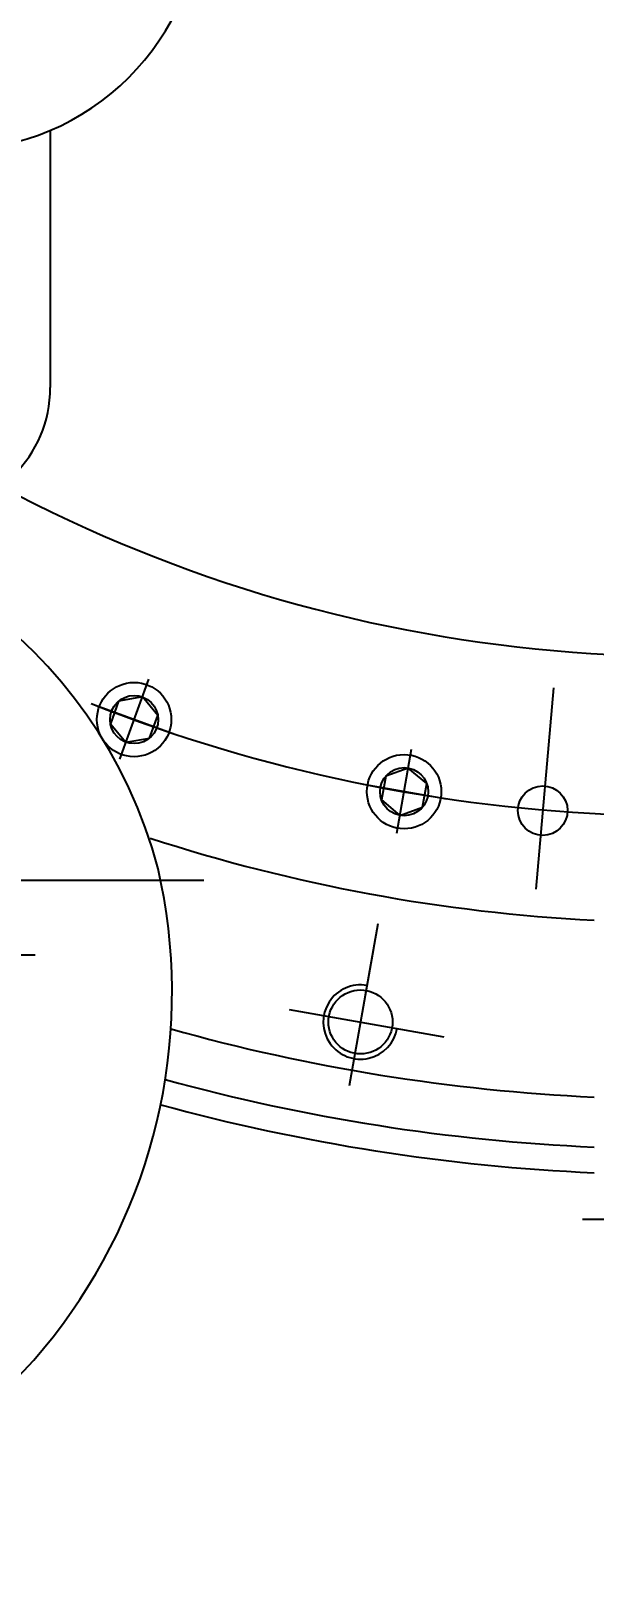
# Model space of a CAD drawing. Header units: millimetres. Extents: x 0 to 29400, y 0 to 20790.
# Drawn here: x 12322 to 12550, y 11225 to 11851 of the extents above; entities that cross this region are included whole.
import ezdxf

# ---------------------------------------------------------------- set-up
doc = ezdxf.new("R2010")
doc.units = ezdxf.units.MM
doc.header["$LTSCALE"] = 700
doc.linetypes.add('G', pattern=[2, 1.25, -0.25, 0.25, -0.25])
for name, color, linetype in [('01', 7, 'Continuous'), ('02', 1, 'Continuous'), ('05', 142, 'G'), ('08', 1, 'Continuous'), ('SMPEN_THICK', 7, 'Continuous')]:
    doc.layers.add(name, color=color, linetype=linetype)
doc.styles.get("Standard").update_dxf_attribs({"font": 'FZYTK.TTF', "width": 0.707})
doc.dimstyles.new('INTE', dxfattribs={"dimscale": 70, "dimtxt": 3.5, "dimasz": 3, "dimexe": 3, "dimexo": 0, "dimgap": 1, "dimtad": 1, "dimdec": 0, "dimdsep": 46, "dimtxsty": 'Standard', "dimcen": 0, "dimclrd": 1, "dimclre": 1, "dimclrt": 3, "dimaunit": 1, "dimadec": 0, "dimazin": 0, "dimtfac": 1, "dimtdec": 0, "dimtmove": 0, "dimatfit": 0, "dimfxl": 1, "dimarcsym": 0})

# ---------------------------------------------------------------- blocks, each defined once
blk = doc.blocks.new('*D853')
at = {"layer": '08', "color": 1, "lineweight": -2}
blk.add_line((15472.63, 12181.97), (6347.03, 8963.77), dxfattribs=at)
at = {"layer": '08', "color": 1}
blk.add_solid([(6335.39, 8996.77), (6358.67, 8930.76), (6148.98, 8893.92)], dxfattribs=at)
at = {"layer": 'DEFPOINTS', "color": 0}
for p in [(15472.63, 12181.97), (6148.98, 8893.92)]:
    blk.add_point(p, dxfattribs=at)
at = {"layer": '08', "color": 3, "insert": (7247.32, 9485.38), "char_height": 245, "attachment_point": 5, "rotation": 19.42554}
blk.add_mtext('R9886', dxfattribs=at)

msp = doc.modelspace()

# ---------------------------------------------------------------- linework, layer by layer
for centre in [(12364.04, 11572.43), (12472.99, 11543.3)]:
    msp.add_circle(centre, 9.72)
at = {"layer": '01', "color": 7, "linetype": 'Continuous'}
msp.add_line((12330.2, 11810.35), (12330.2, 11706.53), dxfattribs=at)
at = {"layer": '01'}
for p, q in [((12357.79, 11579.87), (12354.47, 11570.74)), ((12367.37, 11581.56), (12357.79, 11579.87)), ((12373.61, 11574.12), (12367.37, 11581.56)), ((12370.29, 11564.98), (12373.61, 11574.12)), ((12354.47, 11570.74), (12360.72, 11563.29)), ((12360.72, 11563.29), (12370.29, 11564.98)), ((12465.55, 11549.55), (12463.86, 11539.98)), ((12474.68, 11552.87), (12465.55, 11549.55)), ((12482.13, 11546.62), (12474.68, 11552.87)), ((12482.13, 11546.62), (12474.68, 11552.87)), ((12480.44, 11537.05), (12482.13, 11546.62)), ((12480.44, 11537.05), (12482.13, 11546.62)), ((12463.86, 11539.98), (12471.31, 11533.73)), ((12471.31, 11533.73), (12480.44, 11537.05))]:
    msp.add_line(p, q, dxfattribs=at)
for centre in [(12364.04, 11572.43), (12472.99, 11543.3)]:
    msp.add_circle(centre, 15, dxfattribs=at)
at = {"layer": '01', "color": 7, "linetype": 'Continuous'}
for centre, radius in [((12528.93, 11535.67), 10), ((12455.39, 11450.3), 12.92)]:
    msp.add_circle(centre, radius, dxfattribs=at)
for centre, radius, start, end in [((12280.2, 11706.53), 50, 270, 0), ((12584.15, 12180.53), 781.5, 254.5999, 267.46803)]:
    msp.add_arc(centre, radius, start, end, dxfattribs=at)
at = {"layer": '01'}
for centre, radius, start, end in [((12584.63, 12180.53), 582.5, 241.91024, 289.4747), ((12185.18, 11462.4), 195, 14.78181, 94.41173), ((12584.63, 12180.53), 690, 251.9226, 267.09244), ((12154.36, 11462.13), 225, 274.03257, 12.84526), ((12584.63, 12180.53), 761.35, 254.32201, 267.36513), ((12584.63, 12182.41), 793.75, 254.66945, 267.47275)]:
    msp.add_arc(centre, radius, start, end, dxfattribs=at)
at = {"layer": '02', "color": 1, "linetype": 'Continuous'}
msp.add_arc((12455.39, 11450.3), 15, 80, 350.66034, dxfattribs=at)
at = {"layer": '05'}
for p, q in [((12358.22, 11556.45), (12370, 11588.8)), ((12380.44, 11566.46), (12348.43, 11578.11)), ((12470.04, 11526.55), (12476.02, 11560.46)), ((12490.18, 11540.27), (12456.64, 11546.18)), ((11876.87, 11507.51), (12392.15, 11507.51)), ((12462.37, 11489.91), (12457.16, 11460.36)), ((12460.62, 11479.98), (12450.85, 11424.53)), ((12296.12, 11477.4), (12324.17, 11477.4)), ((12426.61, 11455.37), (12489.08, 11444.36)), ((12624.28, 11370.53), (12544.97, 11370.53))]:
    msp.add_line(p, q, dxfattribs=at)
at = {"layer": '05', "color": 4, "linetype": 'G'}
msp.add_line((12533.27, 11585.26), (12526.16, 11503.95), dxfattribs=at)
msp.add_arc((12584.63, 12180.53), 647, 248.42497, 287.46689, dxfattribs=at)
at = {"layer": 'SMPEN_THICK'}
msp.add_arc((12291.13, 11902.4), 100, 270, 0, dxfattribs=at)

# ---------------------------------------------------------------- dimensions: what is measured, and where the dimension line sits
at = {"layer": '08'}
dim = msp.add_radius_dim(center=(15472.63, 12181.97), mpoint=(6148.98, 8893.92), dimstyle='INTE', dxfattribs=at)
dim.commit()
dim.dimension.update_dxf_attribs({"geometry": '*D853', "text_midpoint": (7311.34, 9303.84), "dimtype": 164})

doc.saveas('drawing.dxf')
